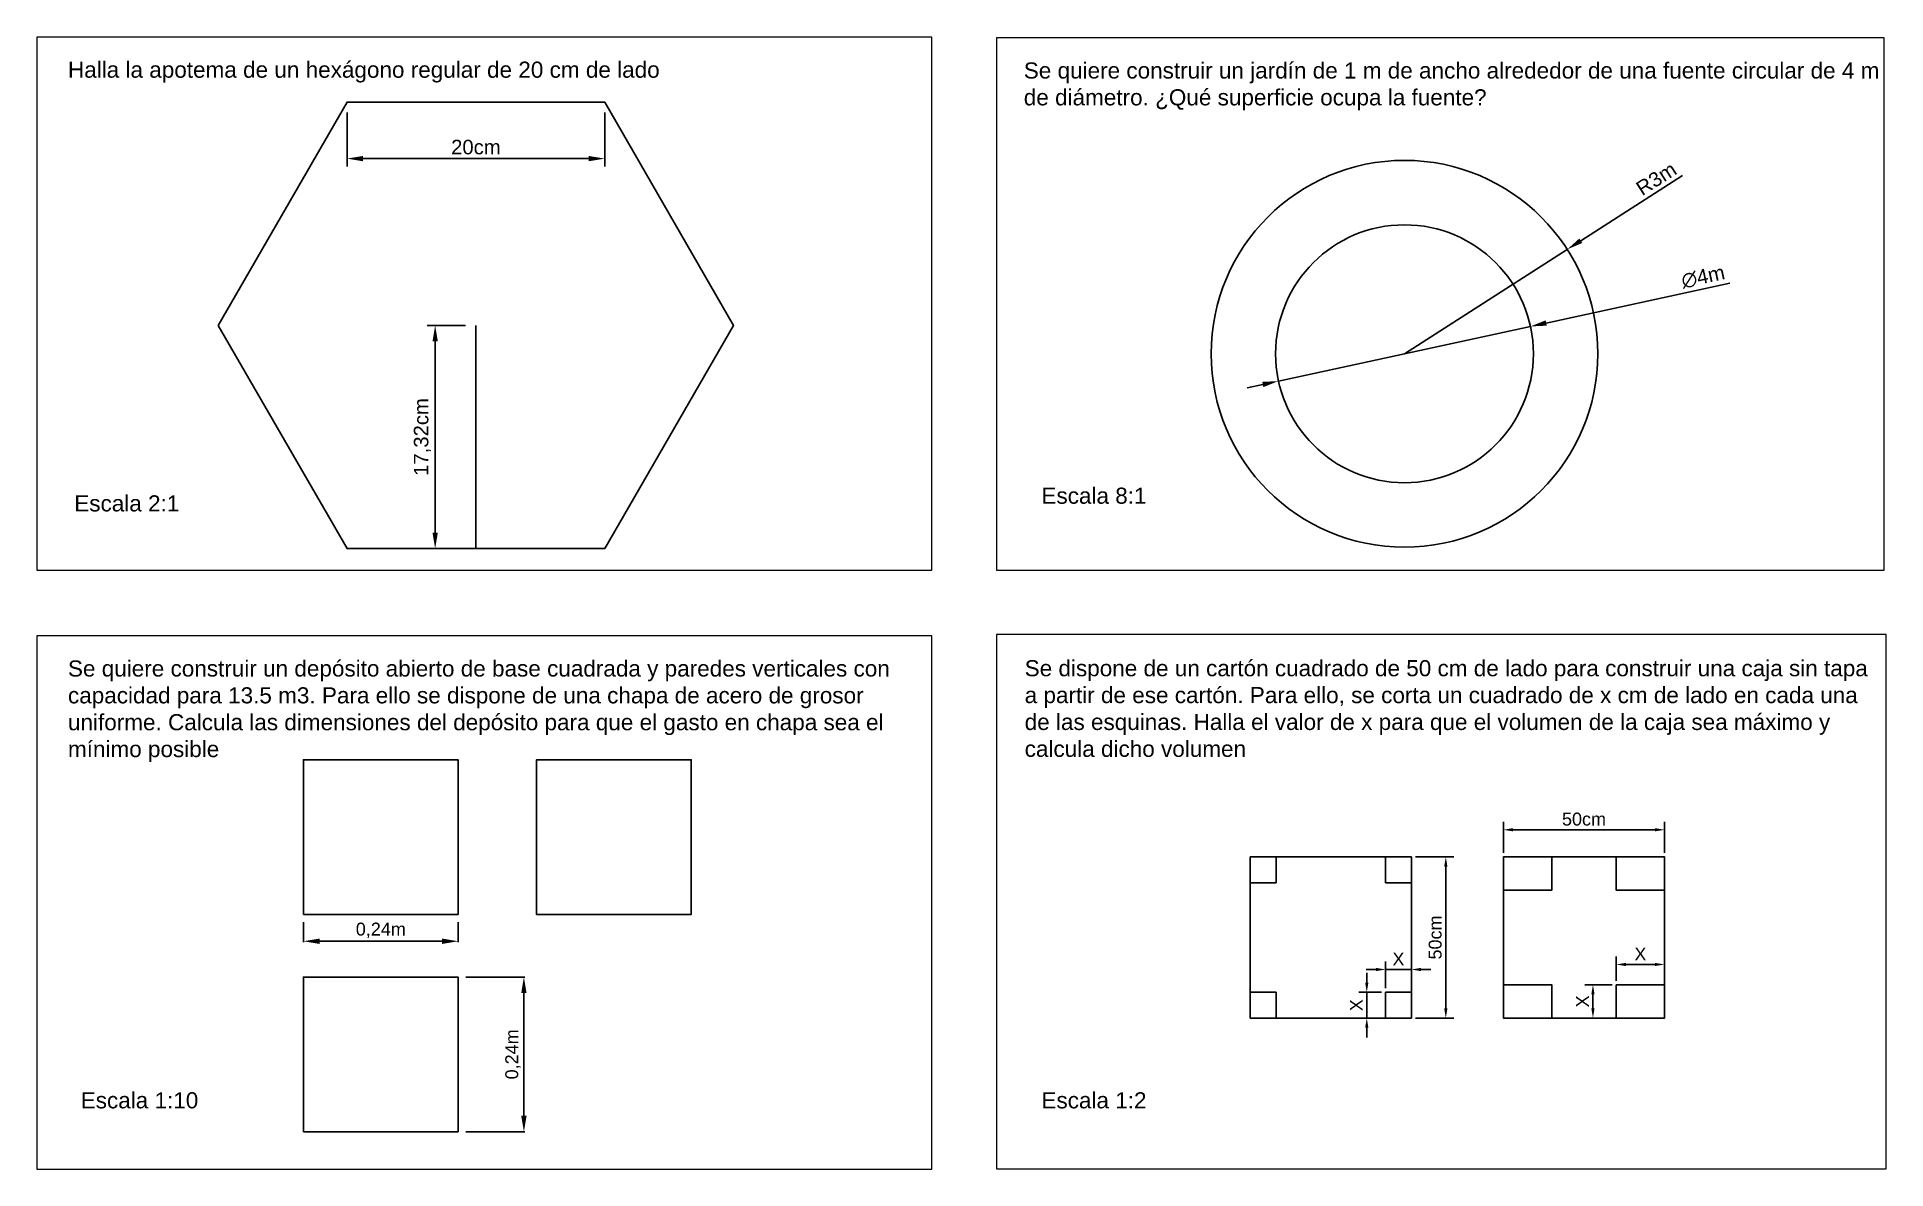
# Paper-space layout 'Presentación2' of a CAD drawing. Header units: millimetres. Extents: x 0 to 287, y 0 to 176.
# The model-space entities are those that its viewports show. They can reach past a viewport. Long polylines and large blocks are cut down to what shows.
import ezdxf

# ---------------------------------------------------------------- set-up
doc = ezdxf.new("R2010")
doc.units = ezdxf.units.MM
doc.layers.add('cotas', color=252, linetype='Continuous')
doc.styles.get("Standard").update_dxf_attribs({"font": 'arial.ttf'})
doc.dimstyles.new('Annotative', dxfattribs={"dimscale": 0, "dimtxt": 2, "dimasz": 1.5, "dimexe": 1.25, "dimexo": 0.625, "dimtad": 1, "dimtxsty": 'Standard', "dimcen": 2.5, "dimadec": 0, "dimazin": 0, "dimtfac": 1, "dimtmove": 0, "dimatfit": 3, "dimfxl": 1, "dimarcsym": 0})
doc.dimstyles.new('ISO-25', dxfattribs={"dimtxt": 20, "dimasz": 25, "dimexe": 1.25, "dimexo": 12, "dimgap": 5, "dimtad": 1, "dimtxsty": 'Standard', "dimcen": 2.5, "dimadec": 0, "dimazin": 0, "dimtfac": 1, "dimtmove": 0, "dimatfit": 3, "dimfxl": 1, "dimarcsym": 0})
doc.dimstyles.new('redya_mm', dxfattribs={"dimtxt": 2.25, "dimasz": 2.5, "dimexe": 1.25, "dimexo": 1.625, "dimtad": 1, "dimtxsty": 'Standard', "dimcen": 2.5, "dimadec": 0, "dimazin": 0, "dimtfac": 1, "dimtmove": 0, "dimatfit": 3, "dimfxl": 1, "dimarcsym": 0})

# ---------------------------------------------------------------- blocks, each defined once
blk = doc.blocks.new('*D194')
at = {"layer": 'cotas', "color": 0, "lineweight": -2, "transparency": 16777216}
for p, q in [((3119.3, 1840.133), (3117.719, 1839.12)), ((3114.983, 1837.366), (3117.509, 1838.985))]:
    blk.add_line(p, q, dxfattribs=at)
at = {"layer": 'cotas', "color": 0, "transparency": 16777216}
blk.add_solid([(3117.697, 1839.155), (3117.742, 1839.085), (3117.509, 1838.985)], dxfattribs=at)
at = {"layer": 'Defpoints', "color": 0, "transparency": 16777216}
for p in [(3117.509, 1838.985), (3114.983, 1837.366)]:
    blk.add_point(p, dxfattribs=at)
at = {"layer": 'cotas', "color": 0, "transparency": 16777216, "insert": (3118.891, 1840.081), "char_height": 0.225, "attachment_point": 5, "rotation": 32.6494}
blk.add_mtext('R3m', dxfattribs=at)
blk = doc.blocks.new('*D195')
at = {"layer": 'cotas', "color": 0, "lineweight": -2, "transparency": 16777216}
for p, q in [((3120.034, 1838.461), (3117.182, 1837.843)), ((3113.028, 1836.942), (3116.938, 1837.79)), ((3112.784, 1836.889), (3112.54, 1836.836))]:
    blk.add_line(p, q, dxfattribs=at)
at = {"layer": 'cotas', "color": 0, "transparency": 16777216}
for points in [[(3117.173, 1837.884), (3117.191, 1837.802), (3116.938, 1837.79)], [(3112.775, 1836.93), (3112.793, 1836.849), (3113.028, 1836.942)]]:
    blk.add_solid(points, dxfattribs=at)
at = {"layer": 'Defpoints', "color": 0, "transparency": 16777216}
for p in [(3116.938, 1837.79), (3113.028, 1836.942)]:
    blk.add_point(p, dxfattribs=at)
at = {"layer": 'cotas', "color": 0, "transparency": 16777216, "insert": (3119.617, 1838.559), "char_height": 0.225, "width": 0.52534, "attachment_point": 5, "rotation": 12.2344}
blk.add_mtext('∅4m', dxfattribs=at)
blk = doc.blocks.new('*D203')
at = {"layer": 'cotas', "color": 0, "lineweight": -2, "transparency": 16777216}
for p, q in [((2741.495, 1830.139), (2738.525, 1830.139)), ((2739.15, 1828.889), (2739.15, 1814.068)), ((2741.495, 1812.818), (2738.525, 1812.818))]:
    blk.add_line(p, q, dxfattribs=at)
at = {"layer": 'cotas', "color": 0, "transparency": 16777216}
for points in [[(2738.942, 1828.889), (2739.358, 1828.889), (2739.15, 1830.139)], [(2738.942, 1814.068), (2739.358, 1814.068), (2739.15, 1812.818)]]:
    blk.add_solid(points, dxfattribs=at)
at = {"layer": 'Defpoints', "color": 0, "transparency": 16777216}
for p in [(2742.308, 1830.139), (2739.15, 1812.818), (2742.308, 1812.818)]:
    blk.add_point(p, dxfattribs=at)
at = {"layer": 'cotas', "color": 0, "transparency": 16777216, "insert": (2738.161, 1821.478), "char_height": 1.125, "attachment_point": 5, "rotation": 90}
blk.add_mtext('17,32cm', dxfattribs=at)
blk = doc.blocks.new('*D204')
at = {"layer": 'cotas', "color": 0, "lineweight": -2, "transparency": 16777216}
for p, q in [((2732.308, 1846.647), (2732.308, 1842.447)), ((2752.308, 1846.647), (2752.308, 1842.447)), ((2733.558, 1843.072), (2751.058, 1843.072))]:
    blk.add_line(p, q, dxfattribs=at)
at = {"layer": 'cotas', "color": 0, "transparency": 16777216}
for points in [[(2733.558, 1843.28), (2733.558, 1842.864), (2732.308, 1843.072)], [(2751.058, 1843.28), (2751.058, 1842.864), (2752.308, 1843.072)]]:
    blk.add_solid(points, dxfattribs=at)
at = {"layer": 'Defpoints', "color": 0, "transparency": 16777216}
for p in [(2732.308, 1847.459), (2752.308, 1847.459), (2752.308, 1843.072)]:
    blk.add_point(p, dxfattribs=at)
at = {"layer": 'cotas', "color": 0, "transparency": 16777216, "insert": (2742.308, 1843.959), "char_height": 1.125, "attachment_point": 5}
blk.add_mtext('20cm', dxfattribs=at)
blk = doc.blocks.new('*D209')
at = {"layer": 'cotas', "color": 0, "lineweight": -2, "transparency": 16777216}
for p, q in [((2519.578, 2424.124), (2519.578, 2393.296)), ((2759.578, 2424.124), (2759.578, 2393.296)), ((2544.578, 2394.546), (2734.578, 2394.546))]:
    blk.add_line(p, q, dxfattribs=at)
at = {"layer": 'cotas', "color": 0, "transparency": 16777216}
for points in [[(2544.578, 2398.713), (2544.578, 2390.38), (2519.578, 2394.546)], [(2734.578, 2398.713), (2734.578, 2390.38), (2759.578, 2394.546)]]:
    blk.add_solid(points, dxfattribs=at)
at = {"layer": 'Defpoints', "color": 0, "transparency": 16777216}
for p in [(2519.578, 2436.124), (2759.578, 2436.124), (2759.578, 2394.546)]:
    blk.add_point(p, dxfattribs=at)
at = {"layer": 'cotas', "color": 0, "transparency": 16777216, "insert": (2639.578, 2411.566), "char_height": 20, "attachment_point": 5}
blk.add_mtext('0,24m', dxfattribs=at)
blk = doc.blocks.new('*D208')
at = {"layer": 'cotas', "color": 0, "lineweight": -2, "transparency": 16777216}
for p, q in [((2771.578, 2339.089), (2862.894, 2339.089)), ((2861.644, 2314.089), (2861.644, 2124.089)), ((2771.578, 2099.089), (2862.894, 2099.089))]:
    blk.add_line(p, q, dxfattribs=at)
at = {"layer": 'cotas', "color": 0, "transparency": 16777216}
for points in [[(2857.477, 2314.089), (2865.81, 2314.089), (2861.644, 2339.089)], [(2857.477, 2124.089), (2865.81, 2124.089), (2861.644, 2099.089)]]:
    blk.add_solid(points, dxfattribs=at)
at = {"layer": 'Defpoints', "color": 0, "transparency": 16777216}
for p in [(2759.578, 2339.089), (2759.578, 2099.089), (2861.644, 2099.089)]:
    blk.add_point(p, dxfattribs=at)
at = {"layer": 'cotas', "color": 0, "transparency": 16777216, "insert": (2844.625, 2219.089), "char_height": 20, "attachment_point": 5, "rotation": 90}
blk.add_mtext('0,24m', dxfattribs=at)
blk = doc.blocks.new('*D227')
at = {"layer": 'cotas', "color": 0, "lineweight": -2, "transparency": 16777216}
for p, q in [((2930.67, 1912.253), (2942.619, 1912.253)), ((2940.119, 1909.253), (2940.119, 1865.253)), ((2930.67, 1862.253), (2942.619, 1862.253))]:
    blk.add_line(p, q, dxfattribs=at)
at = {"layer": 'cotas', "color": 0, "transparency": 16777216}
for points in [[(2939.619, 1909.253), (2940.619, 1909.253), (2940.119, 1912.253)], [(2939.619, 1865.253), (2940.619, 1865.253), (2940.119, 1862.253)]]:
    blk.add_solid(points, dxfattribs=at)
at = {"layer": 'Defpoints', "color": 0, "transparency": 16777216}
for p in [(2929.42, 1912.253), (2929.42, 1862.253), (2940.119, 1862.253)]:
    blk.add_point(p, dxfattribs=at)
at = {"layer": 'cotas', "color": 0, "transparency": 16777216, "insert": (2936.826, 1887.253), "char_height": 4, "attachment_point": 5, "rotation": 90}
blk.add_mtext('50cm', dxfattribs=at)
blk = doc.blocks.new('*D228')
at = {"layer": 'cotas', "color": 0, "lineweight": -2, "transparency": 16777216}
for p, q in [((2958.007, 1913.503), (2958.007, 1923.176)), ((3008.007, 1913.503), (3008.007, 1923.176)), ((2961.007, 1920.676), (3005.007, 1920.676))]:
    blk.add_line(p, q, dxfattribs=at)
at = {"layer": 'cotas', "color": 0, "transparency": 16777216}
for points in [[(2961.007, 1921.176), (2961.007, 1920.176), (2958.007, 1920.676)], [(3005.007, 1921.176), (3005.007, 1920.176), (3008.007, 1920.676)]]:
    blk.add_solid(points, dxfattribs=at)
at = {"layer": 'Defpoints', "color": 0, "transparency": 16777216}
for p in [(3008.007, 1920.676), (2958.007, 1912.253), (3008.007, 1912.253)]:
    blk.add_point(p, dxfattribs=at)
at = {"layer": 'cotas', "color": 0, "transparency": 16777216, "insert": (2983.007, 1923.968), "char_height": 4, "attachment_point": 5}
blk.add_mtext('50cm', dxfattribs=at)
blk = doc.blocks.new('*D229')
at = {"layer": 'cotas', "color": 0, "lineweight": -2, "transparency": 16777216}
for p, q in [((2921.42, 1871.503), (2921.42, 1879.824)), ((2929.42, 1871.503), (2929.42, 1879.824)), ((2918.42, 1877.324), (2915.42, 1877.324)), ((2921.42, 1877.324), (2929.42, 1877.324)), ((2932.42, 1877.324), (2935.42, 1877.324))]:
    blk.add_line(p, q, dxfattribs=at)
at = {"layer": 'cotas', "color": 0, "transparency": 16777216}
for points in [[(2918.42, 1877.824), (2918.42, 1876.824), (2921.42, 1877.324)], [(2932.42, 1877.824), (2932.42, 1876.824), (2929.42, 1877.324)]]:
    blk.add_solid(points, dxfattribs=at)
at = {"layer": 'Defpoints', "color": 0, "transparency": 16777216}
for p in [(2929.42, 1877.324), (2921.42, 1870.253), (2929.42, 1870.253)]:
    blk.add_point(p, dxfattribs=at)
at = {"layer": 'cotas', "color": 0, "transparency": 16777216, "insert": (2925.42, 1880.574), "char_height": 4, "attachment_point": 5}
blk.add_mtext('X', dxfattribs=at)
blk = doc.blocks.new('*D230')
at = {"layer": 'cotas', "color": 0, "lineweight": -2, "transparency": 16777216}
for p, q in [((2915.59, 1873.253), (2915.59, 1876.253)), ((2920.17, 1870.253), (2913.09, 1870.253)), ((2915.59, 1870.253), (2915.59, 1862.253)), ((2920.17, 1862.253), (2913.09, 1862.253)), ((2915.59, 1859.253), (2915.59, 1856.253))]:
    blk.add_line(p, q, dxfattribs=at)
at = {"layer": 'cotas', "color": 0, "transparency": 16777216}
for points in [[(2915.09, 1873.253), (2916.09, 1873.253), (2915.59, 1870.253)], [(2915.09, 1859.253), (2916.09, 1859.253), (2915.59, 1862.253)]]:
    blk.add_solid(points, dxfattribs=at)
at = {"layer": 'Defpoints', "color": 0, "transparency": 16777216}
for p in [(2921.42, 1870.253), (2915.59, 1862.253), (2921.42, 1862.253)]:
    blk.add_point(p, dxfattribs=at)
at = {"layer": 'cotas', "color": 0, "transparency": 16777216, "insert": (2912.34, 1866.253), "char_height": 4, "attachment_point": 5, "rotation": 90}
blk.add_mtext('X', dxfattribs=at)
blk = doc.blocks.new('*D231')
at = {"layer": 'cotas', "color": 0, "lineweight": -2, "transparency": 16777216}
for p, q in [((2993.007, 1873.847), (2993.007, 1881.381)), ((3008.007, 1873.847), (3008.007, 1881.381)), ((2996.007, 1878.881), (3005.007, 1878.881))]:
    blk.add_line(p, q, dxfattribs=at)
at = {"layer": 'cotas', "color": 0, "transparency": 16777216}
for points in [[(2996.007, 1879.381), (2996.007, 1878.381), (2993.007, 1878.881)], [(3005.007, 1879.381), (3005.007, 1878.381), (3008.007, 1878.881)]]:
    blk.add_solid(points, dxfattribs=at)
at = {"layer": 'Defpoints', "color": 0, "transparency": 16777216}
for p in [(3008.007, 1878.881), (2993.007, 1872.597), (3008.007, 1872.597)]:
    blk.add_point(p, dxfattribs=at)
at = {"layer": 'cotas', "color": 0, "transparency": 16777216, "insert": (3000.507, 1882.131), "char_height": 4, "attachment_point": 5}
blk.add_mtext('X', dxfattribs=at)
blk = doc.blocks.new('*D232')
at = {"layer": 'cotas', "color": 0, "lineweight": -2, "transparency": 16777216}
for p, q in [((2991.757, 1872.597), (2983.285, 1872.597)), ((2985.785, 1869.597), (2985.785, 1865.253)), ((2991.757, 1862.253), (2983.285, 1862.253))]:
    blk.add_line(p, q, dxfattribs=at)
at = {"layer": 'cotas', "color": 0, "transparency": 16777216}
for points in [[(2985.285, 1869.597), (2986.285, 1869.597), (2985.785, 1872.597)], [(2985.285, 1865.253), (2986.285, 1865.253), (2985.785, 1862.253)]]:
    blk.add_solid(points, dxfattribs=at)
at = {"layer": 'Defpoints', "color": 0, "transparency": 16777216}
for p in [(2993.007, 1872.597), (2985.785, 1862.253), (2993.007, 1862.253)]:
    blk.add_point(p, dxfattribs=at)
at = {"layer": 'cotas', "color": 0, "transparency": 16777216, "insert": (2982.535, 1867.425), "char_height": 4, "attachment_point": 5, "rotation": 90}
blk.add_mtext('X', dxfattribs=at)

msp = doc.modelspace()

# ---------------------------------------------------------------- linework, layer by layer
msp.add_line((2742.308, 1812.818), (2742.308, 1830.139))
for points in [[(2519.578, 2436.124), (2759.578, 2436.124), (2759.578, 2676.124), (2519.578, 2676.124)], [(2881.317, 2436.124), (3121.317, 2436.124), (3121.317, 2676.124), (2881.317, 2676.124)], [(2519.578, 2099.089), (2759.578, 2099.089), (2759.578, 2339.089), (2519.578, 2339.089)], [(2879.42, 1862.253), (2929.42, 1862.253), (2929.42, 1912.253), (2879.42, 1912.253)], [(2879.42, 1912.253), (2887.42, 1912.253), (2887.42, 1904.253), (2879.42, 1904.253)], [(2921.42, 1912.253), (2929.42, 1912.253), (2929.42, 1904.253), (2921.42, 1904.253)], [(2958.007, 1862.253), (3008.007, 1862.253), (3008.007, 1912.253), (2958.007, 1912.253)], [(2958.007, 1912.253), (2973.007, 1912.253), (2973.007, 1901.908), (2958.007, 1901.908)], [(2993.007, 1912.253), (3008.007, 1912.253), (3008.007, 1901.908), (2993.007, 1901.908)], [(2958.007, 1872.597), (2973.007, 1872.597), (2973.007, 1862.253), (2958.007, 1862.253)], [(2993.007, 1872.597), (3008.007, 1872.597), (3008.007, 1862.253), (2993.007, 1862.253)], [(2879.42, 1870.253), (2887.42, 1870.253), (2887.42, 1862.253), (2879.42, 1862.253)], [(2921.42, 1870.253), (2929.42, 1870.253), (2929.42, 1862.253), (2921.42, 1862.253)], [(2921.42, 1870.253), (2929.42, 1870.253), (2929.42, 1862.253), (2921.42, 1862.253)], [(2722.308, 1830.139), (2732.308, 1812.818), (2752.308, 1812.818), (2762.308, 1830.139), (2752.308, 1847.459), (2732.308, 1847.459)]]:
    msp.add_lwpolyline(points, close=True)
for radius in [3, 2]:
    msp.add_circle((3114.983, 1837.366), radius)

# ---------------------------------------------------------------- dimensions: what is measured, and where the dimension line sits
at = {"layer": 'cotas'}
for base, p1, p2, text, dimstyle, picture, middle in [((2759.578, 2394.546), (2519.578, 2436.124), (2759.578, 2436.124), '0,24m', 'ISO-25', '*D209', (2639.578, 2411.566)), ((3008.007, 1920.676), (2958.007, 1912.253), (3008.007, 1912.253), '50cm', 'Annotative', '*D228', (2983.007, 1923.968)), ((3008.007, 1878.881), (2993.007, 1872.597), (3008.007, 1872.597), 'X', 'Annotative', '*D231', (3000.507, 1882.131)), ((2752.308, 1843.072), (2732.308, 1847.459), (2752.308, 1847.459), '20cm', 'redya_mm', '*D204', (2742.308, 1843.959))]:
    dim = msp.add_linear_dim(base=base, p1=p1, p2=p2, text=text, dimstyle=dimstyle, dxfattribs=at)
    dim.commit()
    dim.dimension.update_dxf_attribs({"geometry": picture, "text_midpoint": middle})
for base, p1, p2, text, dimstyle, picture, middle in [((2861.644, 2099.089), (2759.578, 2339.089), (2759.578, 2099.089), '0,24m', 'ISO-25', '*D208', (2844.625, 2219.089)), ((2940.119, 1862.253), (2929.42, 1912.253), (2929.42, 1862.253), '50cm', 'Annotative', '*D227', (2936.826, 1887.253)), ((2915.59, 1862.253), (2921.42, 1870.253), (2921.42, 1862.253), 'X', 'Annotative', '*D230', (2912.34, 1866.253)), ((2739.15, 1812.818), (2742.308, 1830.139), (2742.308, 1812.818), '17,32cm', 'redya_mm', '*D203', (2738.161, 1821.478))]:
    dim = msp.add_linear_dim(base=base, p1=p1, p2=p2, angle=90, text=text, dimstyle=dimstyle, dxfattribs=at)
    dim.commit()
    dim.dimension.update_dxf_attribs({"geometry": picture, "text_midpoint": middle})
dim = msp.add_linear_dim(base=(2929.42, 1877.324), p1=(2921.42, 1870.253), p2=(2929.42, 1870.253), text='X', dimstyle='Annotative', dxfattribs=at)
dim.commit()
dim.dimension.update_dxf_attribs({"geometry": '*D229', "text_midpoint": (2925.42, 1877.324), "dimtype": 160})
dim = msp.add_linear_dim(base=(2985.785, 1862.253), p1=(2993.007, 1872.597), p2=(2993.007, 1862.253), angle=90, text='X', dimstyle='Annotative', dxfattribs=at)
dim.commit()
dim.dimension.update_dxf_attribs({"geometry": '*D232', "text_midpoint": (2985.785, 1867.425), "dimtype": 160})
dim = msp.add_radius_dim(center=(3114.983, 1837.366), mpoint=(3117.509, 1838.985), text='R3m', dimstyle='redya_mm', dxfattribs=at)
dim.commit()
dim.dimension.update_dxf_attribs({"geometry": '*D194', "text_midpoint": (3118.987, 1839.932), "dimtype": 164})
dim = msp.add_diameter_dim_2p(p1=(3113.028, 1836.942), p2=(3116.938, 1837.79), text='<>m', dimstyle='redya_mm', dxfattribs=at)
dim.commit()
dim.dimension.update_dxf_attribs({"geometry": '*D195', "text_midpoint": (3119.656, 1838.38), "dimtype": 163})

psp = doc.layouts.new('Presentación2')

# ---------------------------------------------------------------- texts
for s, p in [('Escala 2:1', (5.8, 102.22)), ('Escala 8:1', (155.89, 103.41)), ('Escala 1:10', (6.8, 9.62)), ('Escala 1:2', (155.89, 9.62))]:
    psp.add_text(s, height=2.5).set_placement(p)
at = {"char_height": 2.5, "attachment_point": 1}
for s, heights, insert in [('Halla la apotema de un hexágono regular de 20 cm de lado', [0], (4.82, 172)), ('Se quiere construir un jardín de 1 m de ancho alrededor de una fuente circular de 4 m de diámetro. ¿Qué superficie ocupa la fuente?', [0], (153.15, 171.88)), ('Se quiere construir un depósito abierto de base cuadrada y paredes verticales con capacidad para 13.5 m3. Para ello se dispone de una chapa de acero de grosor uniforme. Calcula las dimensiones del depósito para que el gasto en chapa sea el mínimo posible', [0], (4.82, 79.11)), ('Se dispone de un cartón cuadrado de 50 cm de lado para construir una caja sin tapa a partir de ese cartón. Para ello, se corta un cuadrado de x cm de lado en cada una de las esquinas. Halla el valor de x para que el volumen de la caja sea máximo y calcula dicho volumen', [15.11], (153.29, 79.15))]:
    psp.add_mtext_dynamic_manual_height_columns(s, width=132.5843, gutter_width=0.163, heights=heights, dxfattribs=dict(at, insert=insert))

# ---------------------------------------------------------------- viewports
at = {"layer": '0'}
psp.add_viewport(center=(69.46, 134.46), size=(138.89, 82.7165), view_center_point=(2742.976, 1831.824), view_height=41.35828, dxfattribs=at)
for center, size, view_center_point, view_height, status in [((217.78, 134.4), (137.76, 82.5981), (3115.538, 1838.138), 8.25981, 3), ((69.46, 41.57), (138.89, 82.7165), (2800.462, 2454.827), 827.16539, 5), ((217.93, 41.66), (138.06, 82.8929), (2938.69, 1898.322), 165.78581, 4)]:
    psp.add_viewport(center=center, size=size, view_center_point=view_center_point, view_height=view_height, status=status, dxfattribs=at)

doc.saveas('drawing.dxf')
